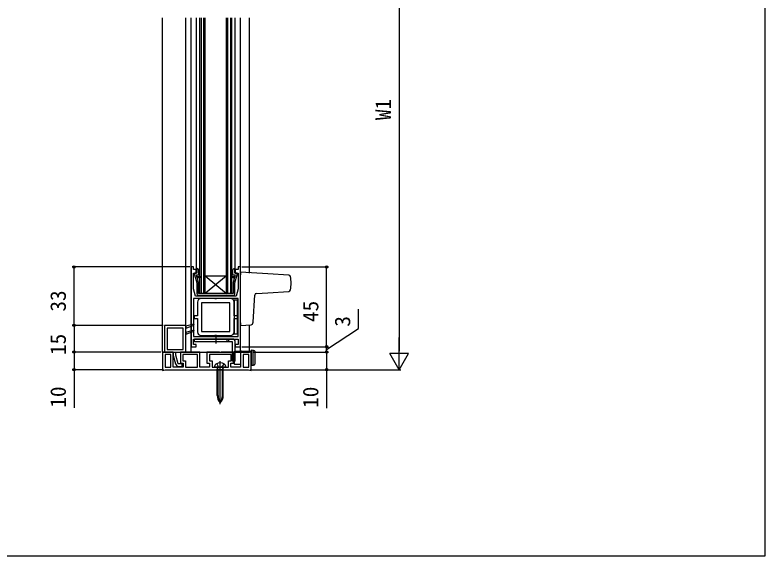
# Model space of a CAD drawing. Units: millimetres, scale not verified. Extents: x -525 to 525, y -782 to 777.
# Drawn here: x 101.7 to 525, y -782.5 to -477.5 of the extents above; entities that cross this region are included whole.
import ezdxf
from ezdxf.enums import TextEntityAlignment as Align

# ---------------------------------------------------------------- set-up
doc = ezdxf.new("R2010")
doc.units = ezdxf.units.MM
doc.header["$LTSCALE"] = 4
for name, color, linetype in [('0-2_YKK_11', 7, 'Continuous'), ('0-3_YKK_12', 2, 'Continuous'), ('0-4_YKK_13', 4, 'Continuous'), ('0-6_YKK_D', 6, 'Continuous'), ('0-7_YKK_ZWAK', 7, 'Continuous')]:
    doc.layers.add(name, color=color, linetype=linetype)
doc.styles.add('ＭＳ ゴシック', font='')
doc.styles.get('ＭＳ ゴシック').set_extended_font_data('MS Gothic')

msp = doc.modelspace()

# ---------------------------------------------------------------- linework, layer by layer
at = {"layer": '0-2_YKK_11'}
msp.add_line((205.201, -635.5), (224.801, -635.5), dxfattribs=at)
for points in [[(229.001, -664.5), (229.001, -619.5), (227.601, -619.5), (227.601, -621), (226.001, -621), (226.001, -623), (227.601, -623), (227.601, -631.895), (226.501, -636), (203.501, -636), (202.401, -631.895), (202.401, -623), (204.001, -623), (204.001, -621), (202.402, -621), (202.401, -619.5), (201.001, -619.5), (201.001, -664.5), (204.001, -664.5), (204.001, -663.3), (202.402, -663.3), (202.401, -660.2), (218.761, -660.2), (227.601, -660.2), (227.601, -663.3), (226.001, -663.3), (226.001, -664.5)], [(204.305, -625), (206.251, -625), (206.501, -625.262), (206.252, -625.5), (205.439, -625.5), (204.573, -626)], [(223.751, -625), (225.698, -625), (225.43, -626), (224.564, -625.5), (223.751, -625.5), (223.502, -625.245)], [(227.601, -637.4), (202.401, -637.4), (202.401, -658.8), (218.88, -658.8), (227.601, -658.8)], [(207.001, -639.7), (207.001, -655.9), (223.001, -655.9), (223.001, -639.7)], [(198.001, -654), (202.81, -652.331), (202.634, -651.759), (198.001, -653)], [(196.501, -666), (196.501, -654), (187.501, -654), (187.501, -666), (188.899, -666)], [(198.001, -657.5), (202.81, -655.831), (202.634, -655.259), (198.001, -656.5)], [(186.501, -677.5), (233.501, -677.5), (235.001, -677.887), (235.001, -667.5), (229.001, -667.5), (229.001, -671.919), (229.001, -676.1), (223.501, -676.1), (223.501, -673.8), (225.001, -673.8), (225.001, -667.5), (218.16, -667.5), (217.976, -667.62), (217.701, -667.8), (217.301, -667.8), (217.026, -667.62), (216.843, -667.5), (210.001, -667.5), (210.001, -670.869), (210.001, -673.8), (211.501, -673.8), (211.501, -676.1), (206.001, -676.1), (206.001, -667.5), (195.001, -667.5), (195.001, -671.305), (195.001, -673.8), (196.501, -673.8), (196.501, -676.1), (191.001, -676.1), (191.001, -672.44), (191.001, -667.5), (185.001, -667.5), (185.001, -677.887)], [(186.401, -668.9), (186.401, -676.1), (189.601, -676.1), (189.601, -672.416), (189.601, -668.9)], [(204.601, -668.9), (196.401, -668.9), (196.401, -671.266), (196.401, -672.4), (197.901, -672.4), (197.901, -676.1), (204.601, -676.1)], [(223.601, -668.9), (211.401, -668.9), (211.401, -670.783), (211.401, -672.4), (212.901, -672.4), (212.901, -676.1), (222.101, -676.1), (222.101, -672.4), (223.601, -672.4)], [(233.601, -676.1), (233.601, -668.9), (230.401, -668.9), (230.401, -671.964), (230.401, -676.1)]]:
    msp.add_lwpolyline(points, close=True, dxfattribs=at)
for points in [[(204.501, -620.5), (204.201, -620.8), (204.201, -623), (203.001, -623), (203.001, -624), (204.201, -628.478), (204.201, -634.5)], [(224.501, -621.5), (224.501, -624), (225.966, -624), (224.801, -628.347), (224.801, -634.5), (205.201, -634.5), (205.201, -628.347), (204.037, -624), (205.501, -624), (205.501, -621.5)], [(225.801, -634.5), (225.801, -628.478), (227.001, -624), (227.001, -623), (225.801, -623), (225.801, -620.8), (225.501, -620.5)], [(223.301, -637.4), (215.46, -637.4), (215.276, -637.52), (214.727, -637.52), (214.543, -637.4), (206.701, -637.4)], [(204.701, -639.4), (204.701, -647.05), (202.701, -647.05), (202.701, -648.55), (204.701, -648.55), (204.701, -656.2)], [(225.301, -656.2), (225.301, -648.55), (227.301, -648.55), (227.301, -647.05), (225.301, -647.05), (225.301, -639.4)], [(186.001, -652.5), (186.001, -667.5), (188.845, -667.5), (191.001, -667.5), (191.001, -669.5), (192.265, -674.218)], [(194.197, -675.7), (196.001, -675.7), (196.001, -674.2), (193.814, -674.2), (192.501, -669.303), (192.501, -667.5), (198.001, -667.5), (198.001, -652.5), (186.001, -652.5)], [(206.701, -658.2), (214.543, -658.2), (214.727, -658.08), (215.276, -658.08), (215.46, -658.2), (223.301, -658.2)]]:
    msp.add_lwpolyline(points, dxfattribs=at)
for centre, radius, start, end in [((204.501, -621.5), 1, 0.00219, 90.00045), ((225.501, -621.5), 1, 90.00001, 179.99999), ((205.201, -634.5), 1, 180.00001, 269.99999), ((224.801, -634.5), 1, 269.99909, 359.99999), ((206.701, -639.4), 2, 90.00001, 179.99999), ((223.301, -639.4), 2, 0.00001, 89.99999), ((206.701, -656.2), 2, 180.00001, 269.99999), ((223.301, -656.2), 2, 270.00001, 359.99999), ((194.197, -673.7), 2, 195.00012, 270)]:
    msp.add_arc(centre, radius, start, end, dxfattribs=at)
at = {"layer": '0-3_YKK_12'}
for p, q in [((185.001, -667.5), (185.001, -479.001)), ((198.001, -667.5), (198.001, -479.001)), ((201.001, -667.5), (201.001, -479.001)), ((204.001, -479.001), (204.001, -621.5)), ((205.993, -634.5), (205.993, -479.001)), ((206.693, -479.001), (206.693, -634.5)), ((208.293, -634.5), (208.293, -479.001)), ((208.993, -634.5), (208.993, -479.001)), ((221.01, -634.5), (221.01, -479.001)), ((221.71, -634.5), (221.71, -479.001)), ((223.31, -479.001), (223.31, -634.5)), ((224.01, -634.5), (224.01, -479.001)), ((226.001, -621.5), (226.001, -479.001)), ((229.001, -667.5), (229.001, -479.001)), ((234.001, -623.106), (234.001, -479.001)), ((208.993, -624.5), (221.01, -634.5)), ((224.01, -634.5), (205.993, -634.5))]:
    msp.add_line(p, q, dxfattribs=at)
for points in [[(208.993, -624.5), (221.01, -624.5), (208.993, -634.5)], [(185.001, -667.5), (234.001, -667.5), (234.001, -652.494)]]:
    msp.add_lwpolyline(points, dxfattribs=at)
at = {"layer": '0-4_YKK_13'}
for p, q in [((229.001, -651.012), (229.001, -624.007)), ((256.242, -624.176), (244.404, -623.452)), ((237.884, -634.456), (244.404, -634.057)), ((244.404, -634.057), (256.242, -633.333)), ((236.011, -650.702), (236.952, -635.316)), ((229.001, -651.012), (229.001, -652.51)), ((235.98, -651.203), (236.011, -650.702)), ((229.001, -652.51), (235.043, -652.14)), ((224.5, -660.2), (203, -660.2)), ((203, -661.7), (203, -660.2)), ((215.001, -659.2), (215.001, -662.7)), ((221.441, -661.7), (221.441, -660.2)), ((222.358, -661.7), (222.358, -660.2)), ((224.5, -661.7), (203, -661.7)), ((224.5, -672.7), (224.5, -661.7)), ((226, -672.7), (226, -661.7)), ((225.502, -674.3), (225.502, -667.2)), ((225.702, -667), (229.502, -667)), ((229.302, -667.2), (229.302, -667.5)), ((229.502, -667), (235.002, -667)), ((235.002, -666.5), (235.002, -675)), ((236.002, -666.561), (235.002, -666.5)), ((236.002, -666.561), (236.533, -666.594)), ((236.002, -667.06), (236.002, -666.561)), ((236.002, -674.44), (236.002, -667.06)), ((237.002, -667.093), (237.002, -674.407)), ((217.501, -696.878), (217.501, -672.725)), ((226, -672.7), (224.5, -672.7)), ((215.755, -677.5), (215.913, -676.696)), ((216.284, -677.5), (215.891, -676.428)), ((218.719, -677.5), (219.112, -676.428)), ((219.247, -677.5), (219.09, -676.696)), ((220.751, -676.1), (219.581, -676.1)), ((229.002, -674.5), (225.702, -674.5)), ((235.002, -675), (236.002, -674.939)), ((215.755, -692.075), (215.755, -677.5)), ((219.247, -677.5), (215.755, -677.5)), ((216.284, -692.075), (216.284, -677.5)), ((218.719, -692.075), (218.719, -677.5)), ((219.247, -692.075), (219.247, -677.5))]:
    msp.add_line(p, q, dxfattribs=at)
for points in [[(244.404, -623.452), (229.001, -622.51), (229.001, -624.007)], [(219.581, -676.1), (215.422, -676.1), (214.251, -676.1)], [(215.551, -674.107), (216.356, -675.736), (217.501, -676.345)], [(219.451, -674.107), (218.646, -675.736), (217.501, -676.345)], [(236.533, -674.906), (236.002, -674.939), (236.002, -674.44)]]:
    msp.add_lwpolyline(points, dxfattribs=at)
msp.add_lwpolyline([(225.301, -638.3), (225.301, -657.3), (227.301, -657.3), (227.301, -638.3)], close=True, dxfattribs=at)
for centre, radius, start, end in [((256.181, -625.174), 1, 10.86198, 86.50014), ((238.493, -628.771), 19.039, 348.62387, 11.47375), ((237.946, -635.454), 1, 93.5, 176.5), ((256.181, -632.335), 1, 273.49986, 349.13802), ((234.982, -651.142), 1, 273.5, 356.5), ((224.5, -661.7), 1.5, 0, 90), ((225.702, -667.2), 0.2, 90, 180), ((229.502, -667.2), 0.2, 90, 180), ((236.502, -667.093), 0.5, 0, 86.5), ((216.351, -676.088), 2.1, 127.24778, 180.33964), ((217.501, -677.6), 4, 52.75222, 127.24778), ((215.422, -676.6), 0.5, 348.94828, 90), ((219.581, -676.6), 0.5, 90, 191.05172), ((218.651, -676.088), 2.1, 359.66349, 52.75111), ((225.702, -674.3), 0.2, 180, 270), ((236.502, -674.407), 0.5, 273.5, 0), ((221.269, -692.075), 5.513, 180, 226.89533), ((223.547, -692.075), 7.263, 180, 213.6577), ((213.734, -692.075), 5.513, 313.10467, 0), ((211.456, -692.075), 7.263, 326.3423, 0)]:
    msp.add_arc(centre, radius, start, end, dxfattribs=at)
at = {"layer": '0-6_YKK_D'}
for p, q in [((318.5, -388.001), (318.5, -667)), ((200.301, -619.5), (134.001, -619.5)), ((135.001, -652.5), (135.001, -619.5)), ((229.701, -619.5), (278.533, -619.5)), ((277.533, -664.5), (277.533, -619.5)), ((185.301, -652.5), (134.001, -652.5)), ((185.301, -652.5), (134.001, -652.5)), ((135.001, -652.5), (135.001, -667.5)), ((318.5, -677.5), (318.5, -659.313)), ((229.701, -664.5), (278.533, -664.5)), ((229.701, -664.5), (278.533, -664.5)), ((277.533, -664.5), (277.533, -661.95)), ((277.533, -667.5), (277.533, -664.5)), ((277.533, -667.5), (277.533, -664.5)), ((184.001, -667.5), (134.001, -667.5)), ((184.001, -667.5), (134.001, -667.5)), ((235.701, -667.5), (278.533, -667.5)), ((235.701, -667.5), (278.533, -667.5)), ((277.533, -667.5), (277.533, -670.05)), ((318.5, -677.5), (313.25, -668.407)), ((323.75, -668.407), (313.25, -668.407)), ((318.5, -677.5), (323.75, -668.407)), ((185.54, -677.5), (134.001, -677.5)), ((234.463, -677.5), (319.5, -677.5)), ((237.001, -677.5), (278.533, -677.5))]:
    msp.add_line(p, q, dxfattribs=at)
for points in [[(277.533, -666), (295.533, -654.328), (295.533, -643.374)], [(135.001, -667.5), (135.001, -677.5), (135.001, -699.05)], [(277.533, -667.5), (277.533, -677.5), (277.533, -699.156)]]:
    msp.add_lwpolyline(points, dxfattribs=at)
for centre in [(135.001, -619.5), (277.533, -619.5), (135.001, -652.5), (135.001, -652.5), (277.533, -664.5), (277.533, -664.5), (135.001, -667.5), (135.001, -667.5), (277.533, -667.5), (277.533, -667.5), (135.001, -677.5), (277.533, -677.5)]:
    msp.add_circle(centre, 0.637, dxfattribs=at)
at = {"layer": '0-7_YKK_ZWAK'}
msp.add_lwpolyline([(-525, -782.5), (525, -782.5), (525, 747.5)], dxfattribs=at)

# ---------------------------------------------------------------- texts
at = {"layer": '0-6_YKK_D', "style": 'ＭＳ ゴシック'}
for s, p in [('W1', (316.5, -536.773)), ('33', (133.001, -644.727)), ('45', (275.533, -650.591)), ('3', (293.533, -653.215)), ('15', (133.001, -669.205)), ('10', (133.001, -698.891)), ('10', (275.533, -698.996))]:
    msp.add_text(s, height=8.798, rotation=90, dxfattribs=at).set_placement(p, align=Align.BOTTOM_LEFT)

doc.saveas('drawing.dxf')
